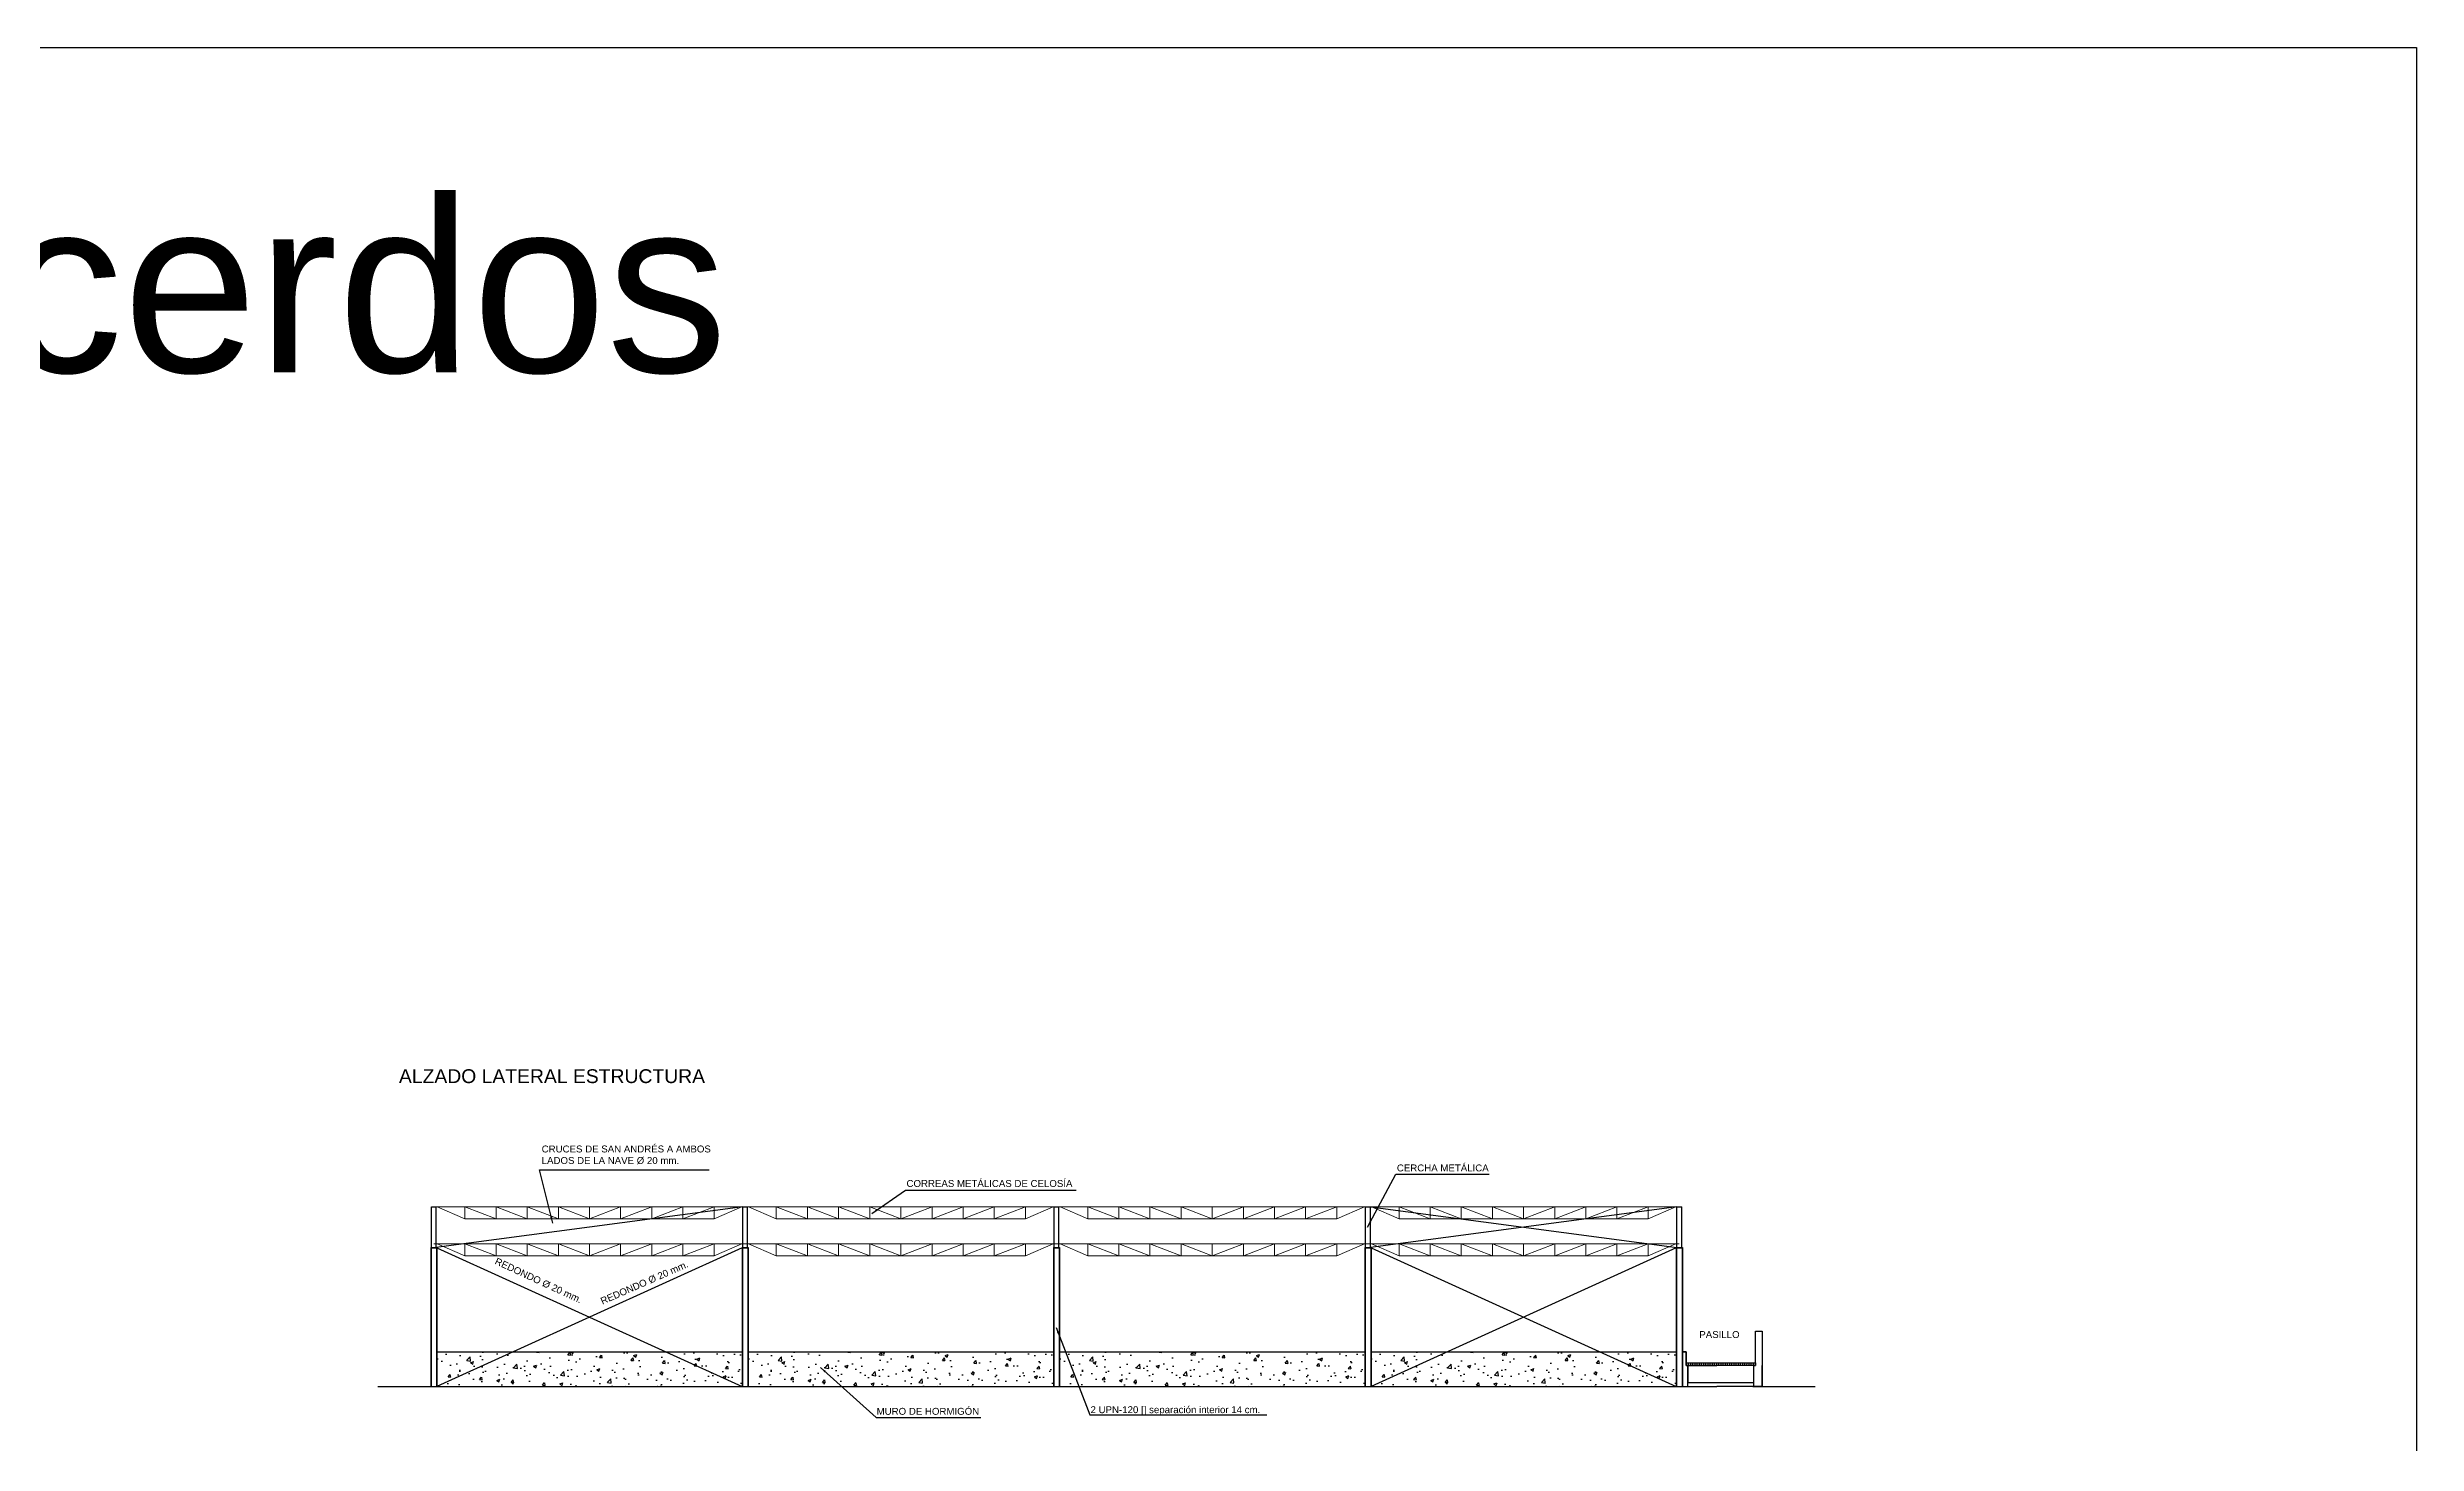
# Model space of a CAD drawing. Header units: inches. Extents: x 96 to 270, y 52 to 127.
# Drawn here: x 201.7 to 270.2, y 86.8 to 127.2 of the extents above; entities that cross this region are included whole.
import ezdxf

# ---------------------------------------------------------------- set-up
doc = ezdxf.new("R2010")
doc.units = ezdxf.units.IN
doc.header["$MEASUREMENT"] = 0
doc.layers.add('BARRAS_DE_ACERO', color=7, linetype='Continuous', lineweight=9)
for name, color, linetype in [('CIMENTACIÓN OSCAR', 7, 'Continuous'), ('COTAS', 7, 'Continuous'), ('NORMAL', 7, 'Continuous'), ('NORMALCADA', 7, 'Continuous')]:
    doc.layers.add(name, color=color, linetype=linetype)
doc.styles.get("Standard").update_dxf_attribs({"font": 'arial.ttf'})
doc.dimstyles.get("Standard").update_dxf_attribs({"dimtxt": 0.18, "dimasz": 0.18, "dimexe": 0.18, "dimexo": 0.0625, "dimgap": 0.09, "dimtad": 0, "dimtih": 1, "dimtoh": 1, "dimdec": 4, "dimzin": 0, "dimdsep": 46, "dimtxsty": 'Standard', "dimcen": 0.09, "dimadec": 0, "dimazin": 0, "dimtfac": 1, "dimtdec": 4, "dimtofl": 0, "dimtmove": 0, "dimatfit": 3, "dimfxl": 0, "dimtolj": 1, "dimtzin": 0, "dimarcsym": 0})

# ---------------------------------------------------------------- blocks, each defined once
blk = doc.blocks.new('modulo correa')
at = {"layer": 'BARRAS_DE_ACERO', "color": 4}
for p, q in [((216.68, 546.966), (216.78, 546.966)), ((216.78, 546.966), (217.58, 546.966)), ((217.58, 546.616), (216.78, 546.966)), ((217.58, 546.966), (218.48, 546.966)), ((217.58, 546.616), (217.58, 546.966)), ((218.48, 546.616), (217.58, 546.966)), ((217.58, 546.616), (218.48, 546.616)), ((218.48, 546.966), (219.38, 546.966)), ((218.48, 546.616), (218.48, 546.966)), ((219.38, 546.616), (218.48, 546.966)), ((218.48, 546.616), (219.38, 546.616)), ((219.38, 546.966), (220.28, 546.966)), ((219.38, 546.616), (219.38, 546.966)), ((220.28, 546.616), (219.38, 546.966)), ((219.38, 546.616), (220.28, 546.616)), ((220.28, 546.966), (221.18, 546.966)), ((220.28, 546.616), (220.28, 546.966)), ((221.18, 546.616), (220.28, 546.966)), ((220.28, 546.616), (221.18, 546.616)), ((221.18, 546.966), (222.08, 546.966)), ((221.18, 546.616), (221.18, 546.966)), ((221.18, 546.616), (222.08, 546.966)), ((221.18, 546.616), (222.08, 546.616)), ((222.08, 546.966), (222.98, 546.966)), ((222.08, 546.616), (222.08, 546.966)), ((222.08, 546.616), (222.98, 546.966)), ((222.08, 546.616), (222.98, 546.616)), ((222.98, 546.966), (223.88, 546.966)), ((222.98, 546.616), (222.98, 546.966)), ((222.98, 546.616), (223.88, 546.966)), ((222.98, 546.616), (223.88, 546.616)), ((223.88, 546.966), (224.78, 546.966)), ((223.88, 546.616), (223.88, 546.966)), ((223.88, 546.616), (224.78, 546.966)), ((223.88, 546.616), (224.78, 546.616)), ((224.78, 546.966), (225.58, 546.966)), ((224.78, 546.616), (224.78, 546.966)), ((224.78, 546.616), (225.58, 546.966)), ((225.58, 546.966), (225.68, 546.966))]:
    blk.add_line(p, q, dxfattribs=at)

msp = doc.modelspace()

# ---------------------------------------------------------------- hatches: boundary and pattern name
at = {"layer": 'CIMENTACIÓN OSCAR'}
for points in [[(212.95441, 92.50155), (212.77541, 92.50155), (212.77541, 92.49155), (212.95441, 92.49155)], [(221.95441, 92.50155), (221.77541, 92.50155), (221.77541, 92.49155), (221.95441, 92.49155)], [(221.95441, 92.50155), (221.77541, 92.50155), (221.77541, 92.49155), (221.95441, 92.49155)], [(230.95441, 92.50155), (230.77541, 92.50155), (230.77541, 92.49155), (230.95441, 92.49155)], [(230.95441, 92.50155), (230.77541, 92.50155), (230.77541, 92.49155), (230.95441, 92.49155)], [(239.95441, 92.50155), (239.77541, 92.50155), (239.77541, 92.49155), (239.95441, 92.49155)], [(239.95441, 92.50155), (239.77541, 92.50155), (239.77541, 92.49155), (239.95441, 92.49155)], [(248.95441, 92.50155), (248.77541, 92.50155), (248.77541, 92.49155), (248.95441, 92.49155)]]:
    msp.add_hatch(color=256, dxfattribs=at).paths.add_polyline_path(points)
h = msp.add_hatch(dxfattribs=at)
h.set_pattern_fill('AR-CONC', color=251, scale=0.005, style=0)
h.set_pattern_definition([(50, (-3.8154, -454.282), (0.9109233, -0.0796954), [0.09525, -1.04775]), (355, (-3.8154, -454.282), (-0.1762141, 0.9552832), [0.0762, -0.8382]), (100.451, (-3.7395, -454.2886), (0.7347125, 0.8755834), [0.08095, -0.89045]), (46.1842, (-3.8154, -454.028), (1.3553952, -0.2102116), [0.142875, -1.571625]), (96.6356, (-3.7025, -454.0455), (1.1870212, 1.2371278), [0.121425, -1.335675]), (351.184, (-3.8154, -454.028), (1.187023, 1.2371256), [0.1143, -1.2573]), (21, (-3.6884, -454.0915), (0.7580744, -0.5113276), [0.09525, -1.04775]), (326, (-3.6884, -454.0915), (0.3090101, 0.9209398), [0.0762, -0.8382]), (71.4514, (-3.6253, -454.1341), (1.0670825, 0.4096143), [0.08095, -0.89045]), (37.5, (-3.81543, -454.28197), (0.01544302, 0.4227752), [0, -0.82804, 0, -0.8509, 0, -0.841375]), (7.5, (-3.81543, -454.28197), (0.3340983, 0.50090287), [0, -0.48514, 0, -0.80899, 0, -0.320675]), (327.5, (-4.09864, -454.28197), (0.67795298, -0.02864372), [0, -0.3175, 0, -0.9906, 0, -1.31445]), (317.5, (-4.22564, -454.28197), (0.7406459, 0.12713246), [0, -0.41275, 0, -0.65786, 0, -0.93345])])
h.paths.add_polyline_path([(221.77541, 89.49155), (212.95441, 89.49155), (212.95441, 88.49155), (221.77541, 88.49155)])
h = msp.add_hatch(dxfattribs=at)
h.set_pattern_fill('AR-CONC', color=251, scale=0.005, style=0)
h.set_pattern_definition([(50, (5.1846, -454.282), (0.9109233, -0.0796954), [0.09525, -1.04775]), (355, (5.1846, -454.282), (-0.1762141, 0.9552832), [0.0762, -0.8382]), (100.451, (5.2605, -454.2886), (0.7347125, 0.8755834), [0.08095, -0.89045]), (46.1842, (5.1846, -454.028), (1.3553952, -0.2102116), [0.142875, -1.571625]), (96.6356, (5.2975, -454.0455), (1.1870212, 1.2371278), [0.121425, -1.335675]), (351.184, (5.1846, -454.028), (1.187023, 1.2371256), [0.1143, -1.2573]), (21, (5.3116, -454.0915), (0.7580744, -0.5113276), [0.09525, -1.04775]), (326, (5.3116, -454.0915), (0.3090101, 0.9209398), [0.0762, -0.8382]), (71.4514, (5.3747, -454.1341), (1.0670825, 0.4096143), [0.08095, -0.89045]), (37.5, (5.18457, -454.28197), (0.01544302, 0.4227752), [0, -0.82804, 0, -0.8509, 0, -0.841375]), (7.5, (5.18457, -454.28197), (0.3340983, 0.50090287), [0, -0.48514, 0, -0.80899, 0, -0.320675]), (327.5, (4.90136, -454.28197), (0.67795298, -0.02864372), [0, -0.3175, 0, -0.9906, 0, -1.31445]), (317.5, (4.77436, -454.28197), (0.7406459, 0.12713246), [0, -0.41275, 0, -0.65786, 0, -0.93345])])
h.paths.add_polyline_path([(230.77541, 89.49155), (221.95441, 89.49155), (221.95441, 88.49155), (230.77541, 88.49155)])
h = msp.add_hatch(dxfattribs=at)
h.set_pattern_fill('AR-CONC', color=251, scale=0.005, style=0)
h.set_pattern_definition([(50, (14.1846, -454.282), (0.9109233, -0.0796954), [0.09525, -1.04775]), (355, (14.1846, -454.282), (-0.1762141, 0.9552832), [0.0762, -0.8382]), (100.451, (14.2605, -454.2886), (0.7347125, 0.8755834), [0.08095, -0.89045]), (46.1842, (14.1846, -454.028), (1.3553952, -0.2102116), [0.142875, -1.571625]), (96.6356, (14.2975, -454.0455), (1.1870212, 1.2371278), [0.121425, -1.335675]), (351.184, (14.1846, -454.028), (1.187023, 1.2371256), [0.1143, -1.2573]), (21, (14.3116, -454.0915), (0.7580744, -0.5113276), [0.09525, -1.04775]), (326, (14.3116, -454.0915), (0.3090101, 0.9209398), [0.0762, -0.8382]), (71.4514, (14.3747, -454.1341), (1.0670825, 0.4096143), [0.08095, -0.89045]), (37.5, (14.18457, -454.28197), (0.01544302, 0.4227752), [0, -0.82804, 0, -0.8509, 0, -0.841375]), (7.5, (14.18457, -454.28197), (0.3340983, 0.50090287), [0, -0.48514, 0, -0.80899, 0, -0.320675]), (327.5, (13.90136, -454.28197), (0.67795298, -0.02864372), [0, -0.3175, 0, -0.9906, 0, -1.31445]), (317.5, (13.77436, -454.28197), (0.7406459, 0.12713246), [0, -0.41275, 0, -0.65786, 0, -0.93345])])
h.paths.add_polyline_path([(239.77541, 89.49155), (230.95441, 89.49155), (230.95441, 88.49155), (239.77541, 88.49155)])
h = msp.add_hatch(dxfattribs=at)
h.set_pattern_fill('AR-CONC', color=251, scale=0.005, style=0)
h.set_pattern_definition([(50, (23.1846, -454.282), (0.9109233, -0.0796954), [0.09525, -1.04775]), (355, (23.1846, -454.282), (-0.1762141, 0.9552832), [0.0762, -0.8382]), (100.451, (23.2605, -454.2886), (0.7347125, 0.8755834), [0.08095, -0.89045]), (46.1842, (23.1846, -454.028), (1.3553952, -0.2102116), [0.142875, -1.571625]), (96.6356, (23.2975, -454.0455), (1.1870212, 1.2371278), [0.121425, -1.335675]), (351.184, (23.1846, -454.028), (1.187023, 1.2371256), [0.1143, -1.2573]), (21, (23.3116, -454.0915), (0.7580744, -0.5113276), [0.09525, -1.04775]), (326, (23.3116, -454.0915), (0.3090101, 0.9209398), [0.0762, -0.8382]), (71.4514, (23.3747, -454.1341), (1.0670825, 0.4096143), [0.08095, -0.89045]), (37.5, (23.18457, -454.28197), (0.01544302, 0.4227752), [0, -0.82804, 0, -0.8509, 0, -0.841375]), (7.5, (23.18457, -454.28197), (0.3340983, 0.50090287), [0, -0.48514, 0, -0.80899, 0, -0.320675]), (327.5, (22.90136, -454.28197), (0.67795298, -0.02864372), [0, -0.3175, 0, -0.9906, 0, -1.31445]), (317.5, (22.77436, -454.28197), (0.7406459, 0.12713246), [0, -0.41275, 0, -0.65786, 0, -0.93345])])
h.paths.add_polyline_path([(248.77541, 89.49155), (239.95441, 89.49155), (239.95441, 88.49155), (248.77541, 88.49155)])
at = {"layer": 'COTAS'}
h = msp.add_hatch(dxfattribs=at)
h.set_pattern_fill('ANSI35', color=251, scale=0.5, angle=45, style=0)
h.set_pattern_definition([(90.0000008028, (-83996003.4273, -16406.3613), (0.125, 1.75143e-09), []), (90.0000008028, (-83996003.4898, -16406.2988), (0.125, 1.75143e-09), [0.15625, -0.03125, 0, -0.03125])])
h.paths.add_polyline_path([(249.06441, 89.17155), (251.06441, 89.17155), (251.06441, 89.09155), (250.94941, 89.09155), (249.06441, 89.09155)])

# ---------------------------------------------------------------- linework, layer by layer
at = {"layer": 'CIMENTACIÓN OSCAR'}
for p, q in [((212.79491, 92.50155), (212.79491, 93.68155)), ((212.79491, 93.68155), (212.93491, 93.68155)), ((212.93491, 92.50155), (212.93491, 93.68155)), ((221.79491, 92.50155), (221.79491, 93.68155)), ((221.79491, 93.68155), (221.93491, 93.68155)), ((221.79491, 92.50155), (221.79491, 93.68155)), ((221.79491, 93.68155), (221.93491, 93.68155)), ((221.93491, 92.50155), (221.93491, 93.68155)), ((221.93491, 92.50155), (221.93491, 93.68155)), ((230.79491, 92.50155), (230.79491, 93.68155)), ((230.79491, 93.68155), (230.93491, 93.68155)), ((230.79491, 92.50155), (230.79491, 93.68155)), ((230.79491, 93.68155), (230.93491, 93.68155)), ((230.93491, 92.50155), (230.93491, 93.68155)), ((230.93491, 92.50155), (230.93491, 93.68155)), ((239.79491, 92.50155), (239.79491, 93.68155)), ((239.79491, 93.68155), (239.93491, 93.68155)), ((239.79491, 92.50155), (239.79491, 93.68155)), ((239.79491, 93.68155), (239.93491, 93.68155)), ((239.93491, 92.50155), (239.93491, 93.68155)), ((239.93491, 92.50155), (239.93491, 93.68155)), ((248.79491, 92.50155), (248.79491, 93.68155)), ((248.79491, 93.68155), (248.93491, 93.68155)), ((248.93491, 92.50155), (248.93491, 93.68155)), ((212.77541, 92.50155), (212.77541, 88.49155)), ((212.77541, 92.50155), (212.95441, 92.50155)), ((212.77541, 92.50155), (212.95441, 92.50155)), ((212.77541, 92.49155), (212.95441, 92.49155)), ((212.78491, 92.50155), (212.78491, 88.49155)), ((212.94491, 92.50155), (212.94491, 88.49155)), ((212.95441, 92.50155), (212.95441, 88.49155)), ((221.77541, 92.50155), (221.77541, 88.49155)), ((221.77541, 92.50155), (221.95441, 92.50155)), ((221.77541, 92.50155), (221.95441, 92.50155)), ((221.77541, 92.50155), (221.77541, 88.49155)), ((221.77541, 92.50155), (221.95441, 92.50155)), ((221.77541, 92.50155), (221.95441, 92.50155)), ((221.77541, 92.49155), (221.95441, 92.49155)), ((221.77541, 92.49155), (221.95441, 92.49155)), ((221.78491, 92.50155), (221.78491, 88.49155)), ((221.78491, 92.50155), (221.78491, 88.49155)), ((221.94491, 92.50155), (221.94491, 88.49155)), ((221.94491, 92.50155), (221.94491, 88.49155)), ((221.95441, 92.50155), (221.95441, 88.49155)), ((221.95441, 92.50155), (221.95441, 88.49155)), ((230.77541, 92.50155), (230.77541, 88.49155)), ((230.77541, 92.50155), (230.95441, 92.50155)), ((230.77541, 92.50155), (230.95441, 92.50155)), ((230.77541, 92.50155), (230.77541, 88.49155)), ((230.77541, 92.50155), (230.95441, 92.50155)), ((230.77541, 92.50155), (230.95441, 92.50155)), ((230.77541, 92.49155), (230.95441, 92.49155)), ((230.77541, 92.49155), (230.95441, 92.49155)), ((230.78491, 92.50155), (230.78491, 88.49155)), ((230.78491, 92.50155), (230.78491, 88.49155)), ((230.94491, 92.50155), (230.94491, 88.49155)), ((230.94491, 92.50155), (230.94491, 88.49155)), ((230.95441, 92.50155), (230.95441, 88.49155)), ((230.95441, 92.50155), (230.95441, 88.49155)), ((239.77541, 92.50155), (239.77541, 88.49155)), ((239.77541, 92.50155), (239.95441, 92.50155)), ((239.77541, 92.50155), (239.95441, 92.50155)), ((239.77541, 92.50155), (239.77541, 88.49155)), ((239.77541, 92.50155), (239.95441, 92.50155)), ((239.77541, 92.50155), (239.95441, 92.50155)), ((239.77541, 92.49155), (239.95441, 92.49155)), ((239.77541, 92.49155), (239.95441, 92.49155)), ((239.78491, 92.50155), (239.78491, 88.49155)), ((239.78491, 92.50155), (239.78491, 88.49155)), ((239.94491, 92.50155), (239.94491, 88.49155)), ((239.94491, 92.50155), (239.94491, 88.49155)), ((239.95441, 92.50155), (239.95441, 88.49155)), ((239.95441, 92.50155), (239.95441, 88.49155)), ((248.77541, 92.50155), (248.77541, 88.49155)), ((248.77541, 92.50155), (248.95441, 92.50155)), ((248.77541, 92.50155), (248.95441, 92.50155)), ((248.77541, 92.49155), (248.95441, 92.49155)), ((248.78491, 92.50155), (248.78491, 88.49155)), ((248.94491, 92.50155), (248.94491, 88.49155)), ((248.95441, 92.50155), (248.95441, 88.49155)), ((251.06441, 89.09155), (251.06441, 90.09155)), ((251.06441, 90.09155), (251.26441, 90.09155)), ((251.26441, 90.09155), (251.26441, 89.09155)), ((212.94491, 89.49155), (221.77541, 89.49155)), ((221.94491, 89.49155), (230.77541, 89.49155)), ((230.94491, 89.49155), (239.77541, 89.49155)), ((239.94491, 89.49155), (248.77541, 89.49155)), ((248.95441, 89.49155), (249.06441, 89.49155)), ((249.06441, 89.49155), (248.95441, 89.49155)), ((249.06441, 89.49155), (249.06441, 89.09155)), ((249.06441, 89.09155), (249.06441, 89.49155)), ((249.06441, 89.09155), (249.95441, 89.09155)), ((249.06441, 89.09155), (249.11441, 89.09155)), ((249.11441, 89.09155), (249.11441, 88.59155)), ((249.11441, 88.49155), (249.11441, 89.09155)), ((251.01441, 89.09155), (249.95441, 89.09155)), ((251.01441, 89.09155), (251.01441, 88.59155)), ((251.01441, 89.09155), (251.01441, 88.49155)), ((251.01441, 89.09155), (251.06441, 89.09155)), ((251.06441, 89.17155), (251.06441, 89.57155)), ((251.26441, 89.57155), (251.26441, 88.59155)), ((251.26441, 88.49155), (251.26441, 89.09155)), ((212.77541, 88.49155), (248.95441, 88.49155)), ((239.77541, 88.49155), (239.95441, 88.49155)), ((248.71441, 88.49155), (249.01441, 88.49155)), ((248.77541, 88.49155), (248.95441, 88.49155)), ((248.95441, 88.49155), (249.95441, 88.49155)), ((251.01441, 88.59155), (249.11441, 88.59155)), ((251.26441, 88.49155), (249.95441, 88.49155)), ((250.98941, 88.49155), (251.26441, 88.49155)), ((251.26441, 88.59155), (251.26441, 88.49155))]:
    msp.add_line(p, q, dxfattribs=at)
at = {"layer": 'CIMENTACIÓN OSCAR', "color": 1, "lineweight": 30}
for p, q in [((221.79491, 93.68155), (212.93491, 92.50155)), ((239.93491, 93.68155), (248.79491, 92.50155)), ((248.79491, 93.68155), (239.93491, 92.50155)), ((212.95441, 92.49155), (221.77541, 88.49155)), ((221.77541, 92.49155), (212.95441, 88.49155)), ((239.95441, 92.49155), (248.77541, 88.49155)), ((248.77541, 92.49155), (239.95441, 88.49155))]:
    msp.add_line(p, q, dxfattribs=at)
at = {"layer": 'CIMENTACIÓN OSCAR', "color": 44}
for p, q in [((211.25041, 88.49155), (212.77541, 88.49155)), ((251.26441, 88.49155), (252.78941, 88.49155)), ((251.38941, 88.49155), (251.68941, 88.49155))]:
    msp.add_line(p, q, dxfattribs=at)
at = {"layer": 'CIMENTACIÓN OSCAR'}
msp.add_lwpolyline([(96.00457, 127.1928), (270.17804, 127.1928), (270.17804, 51.67516), (96.00457, 51.67516)], close=True, dxfattribs=at)
at = {"layer": 'COTAS'}
msp.add_lwpolyline([(251.06441, 89.09155), (249.06441, 89.09155), (249.06441, 89.17155), (251.06441, 89.17155)], close=True, dxfattribs=at)

# ---------------------------------------------------------------- block references
at = {"layer": 'CIMENTACIÓN OSCAR'}
for p in [(-3.81543, -453.28439), (5.18457, -453.28439), (14.18457, -453.28439), (23.18457, -453.28439), (-3.81543, -454.35242), (5.18457, -454.35242), (14.18457, -454.35242), (23.18457, -454.35242)]:
    msp.add_blockref('modulo correa', p, dxfattribs=at)

# ---------------------------------------------------------------- texts
at = {"layer": 'NORMAL', "linetype": 'Continuous', "char_height": 0.2, "width": 5.3209022, "attachment_point": 1}
for s, insert in [('CRUCES DE SAN ANDRÉS A AMBOS LADOS DE LA NAVE %%C 20 mm.', (215.98187, 95.45337)), ('2 UPN-120 [] separación interior 14 cm.', (231.84701, 87.91783))]:
    msp.add_mtext(s, dxfattribs=dict(at, insert=insert))
for insert, rotation in [((214.69354, 92.21973), 335.1038917), ((217.65821, 91.03674), 23.6549832)]:
    msp.add_mtext('REDONDO %%C 20 mm.', dxfattribs=dict(at, insert=insert, rotation=rotation))
at = {"layer": 'NORMALCADA'}
for s, insert, char_height, attachment_point in [(' engorde cerdos', (221.34736, 119.54675), 5, 6), ('ALZADO LATERAL ESTRUCTURA', (220.70389, 97.45513), 0.4, 6), ('CORREAS METÁLICAS DE CELOSÍA', (226.52754, 94.35425), 0.2, 4), ('CERCHA METÁLICA', (240.70159, 94.80338), 0.2, 4), ('PASILLO', (249.44386, 89.98828), 0.2, 4), ('MURO DE HORMIGÓN', (225.66405, 87.76948), 0.2, 4)]:
    msp.add_mtext(s, dxfattribs=dict(at, insert=insert, char_height=char_height, attachment_point=attachment_point))

# ---------------------------------------------------------------- leaders
at = {"layer": 'CIMENTACIÓN OSCAR'}
for points in [[(216.29991, 93.21325), (215.92287, 94.74604), (220.82437, 94.74604)], [(239.85554, 93.09815), (240.67143, 94.62092), (243.37108, 94.62092)], [(225.5245, 93.48748), (226.5003, 94.16336), (231.43642, 94.16336)], [(230.85191, 90.19543), (231.8303, 87.66532), (236.94469, 87.66532)], [(224.04625, 89.03463), (225.64674, 87.59269), (228.67898, 87.59269)]]:
    msp.add_leader(points, dimstyle='Standard', override={"dimgap": 0.01, "dimtad": 0}, dxfattribs=at)

doc.saveas('drawing.dxf')
